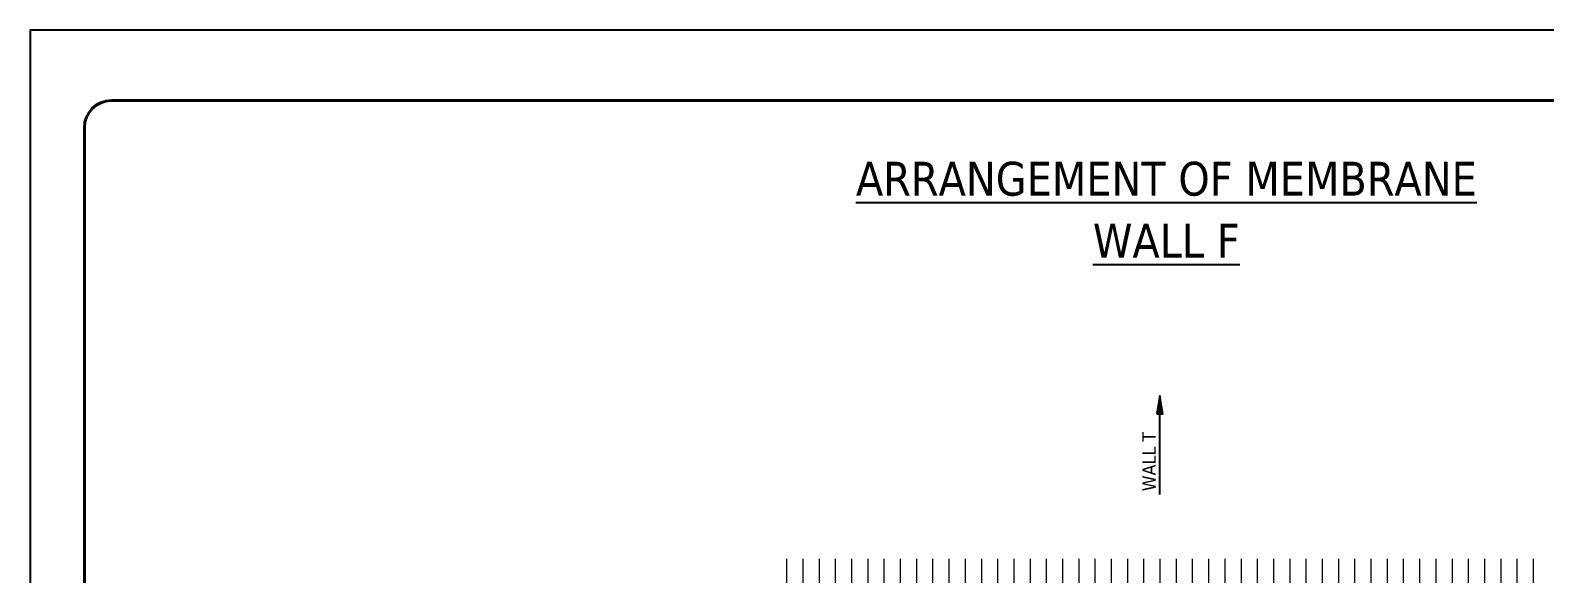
# Model space of a CAD drawing. Extents: x 0 to 50400, y 0 to 35640.
# Drawn here: x 0 to 33592, y 23591 to 35640 of the extents above; entities that cross this region are included whole.
import ezdxf
from ezdxf.enums import TextEntityAlignment as Align

# ---------------------------------------------------------------- set-up
doc = ezdxf.new("R2010")
doc.units = 0
doc.linetypes.add('CENTER2', pattern=[225, 150, -25, 25, -25])
for name, color, linetype, lineweight in [('KC-2B Note', 2, 'Continuous', 25), ('KC-2B Steel Wall', 7, 'Continuous', 20), ('KC-2B Wall Name', 3, 'Continuous', 25)]:
    doc.layers.add(name, color=color, linetype=linetype, lineweight=lineweight)
doc.layers.add('MULTI-PLOT-AREA', color=2, linetype='Continuous', plot=False)
doc.layers.add('New Scale Title', color=7, linetype='Continuous')
doc.styles.add('Default', font='tahoma.ttf')

# ---------------------------------------------------------------- blocks, each defined once
blk = doc.blocks.new('MULTI-PLOT-AREA')
at = {"layer": 'MULTI-PLOT-AREA'}
blk.add_lwpolyline([(0, 0), (1, 0), (1, 1), (0, 1)], close=True, dxfattribs=at)

msp = doc.modelspace()

# ---------------------------------------------------------------- hatches: boundary and pattern name
at = {"layer": 'KC-2B Wall Name'}
h = msp.add_hatch(dxfattribs=at)
h.set_pattern_fill('SLOPELINE', color=256, scale=0.75, style=0, pattern_type=2)
h.set_pattern_definition([(45, (25055.7715, 14188.4939), (-0.530330086, 0.530330086), [75, -0.075])])
h.paths.add_polyline_path([(24989, 27134), (25123, 27134), (25056, 27532)])

# ---------------------------------------------------------------- linework, layer by layer
at = {"layer": 'KC-2B Steel Wall', "linetype": 'CENTER2', "ltscale": 5}
for p, q in [((16776, 23923), (16776, 9138)), ((17136, 23923), (17136, 9138)), ((17496, 23923), (17496, 9138)), ((17856, 23923), (17856, 9138)), ((18216, 23923), (18216, 9138)), ((18576, 23923), (18576, 9138)), ((18936, 23923), (18936, 9138)), ((19296, 23923), (19296, 9138)), ((19656, 23923), (19656, 9138)), ((20016, 23923), (20016, 9138)), ((20376, 23923), (20376, 9138)), ((20736, 23923), (20736, 9138)), ((21096, 23923), (21096, 9138)), ((21456, 23923), (21456, 9138)), ((21816, 23923), (21816, 9138)), ((22176, 23923), (22176, 9138)), ((22536, 23923), (22536, 9138)), ((22896, 23923), (22896, 9138)), ((23256, 23923), (23256, 9138)), ((23616, 23923), (23616, 9138)), ((23976, 23923), (23976, 9138)), ((24336, 23923), (24336, 9138)), ((24696, 23923), (24696, 9138)), ((25056, 23923), (25056, 9138)), ((25416, 23923), (25416, 9138)), ((25776, 23923), (25776, 9138)), ((26136, 23923), (26136, 9138)), ((26496, 23923), (26496, 9138)), ((26856, 23923), (26856, 9138)), ((27216, 23923), (27216, 9138)), ((27576, 23923), (27576, 9138)), ((27936, 23923), (27936, 9138)), ((28296, 23923), (28296, 9138)), ((28656, 23923), (28656, 9138)), ((29016, 23923), (29016, 9138)), ((29376, 23923), (29376, 9138)), ((29736, 23923), (29736, 9138)), ((30096, 23923), (30096, 9138)), ((30456, 23923), (30456, 9138)), ((30816, 23923), (30816, 9138)), ((31176, 23923), (31176, 9138)), ((31536, 23923), (31536, 9138)), ((31896, 23923), (31896, 9138)), ((32256, 23923), (32256, 9138)), ((32616, 23923), (32616, 9138)), ((32976, 23923), (32976, 9138)), ((33336, 23923), (33336, 9138))]:
    msp.add_line(p, q, dxfattribs=at)
at = {"layer": 'KC-2B Wall Name'}
msp.add_line((25056, 25345), (25056, 27134), dxfattribs=at)
msp.add_lwpolyline([(24989, 27134), (25123, 27134), (25056, 27532)], close=True, dxfattribs=at)
at = {"layer": 'New Scale Title', "color": 7, "linetype": 'Continuous', "lineweight": 40}
for p, q in [((1800, 34080), (48600, 34080)), ((1200, 1800), (1200, 33480))]:
    msp.add_line(p, q, dxfattribs=at)
msp.add_arc((1800, 33480), 600, 90, 180, dxfattribs=at)

# ---------------------------------------------------------------- block references
at = {"layer": 'New Scale Title', "lineweight": 5, "xscale": 50400, "yscale": 35640, "zscale": 1.2}
msp.add_blockref('MULTI-PLOT-AREA', (0, 0), dxfattribs=at)

# ---------------------------------------------------------------- texts
at = {"layer": 'KC-2B Note', "style": 'Default'}
for s, p in [('%%UARRANGEMENT OF MEMBRANE', (25200, 31750)), ('%%UWALL F', (25200, 30375))]:
    msp.add_text(s, height=750, dxfattribs=at).set_placement(p, align=Align.BOTTOM_CENTER)
at = {"layer": 'KC-2B Wall Name', "style": 'Default'}
msp.add_text('WALL T', height=300, rotation=90, dxfattribs=at).set_placement((25056, 25420), align=Align.BOTTOM_LEFT)

doc.saveas('drawing.dxf')
